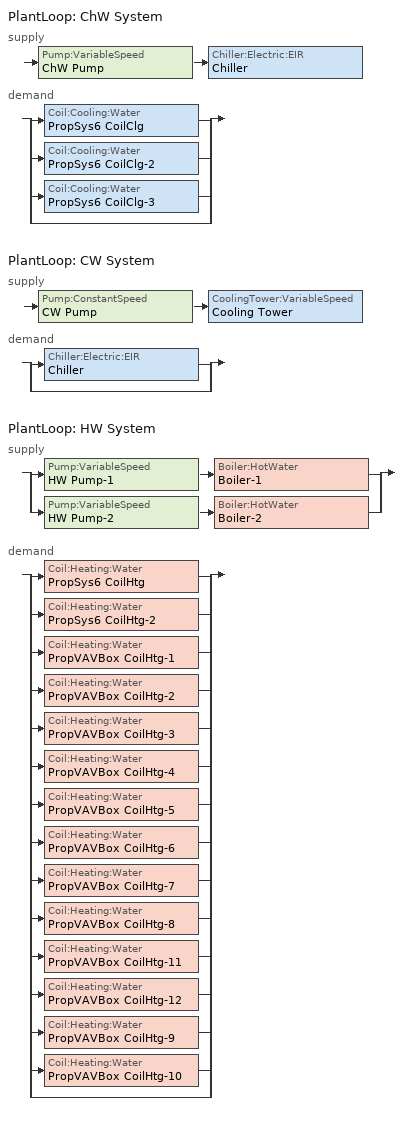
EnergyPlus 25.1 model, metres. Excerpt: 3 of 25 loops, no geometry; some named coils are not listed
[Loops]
PlantLoop 'ChW System'
 supply: Pump:VariableSpeed 'ChW Pump' > Chiller:Electric:EIR 'Chiller'
 demand: split
  | Coil:Cooling:Water 'PropSys6 CoilClg'
  | Coil:Cooling:Water 'PropSys6 CoilClg-2'
  | Coil:Cooling:Water 'PropSys6 CoilClg-3'
  | bypass
PlantLoop 'CW System'
 supply: Pump:ConstantSpeed 'CW Pump' > CoolingTower:VariableSpeed 'Cooling Tower'
 demand: split
  | Chiller:Electric:EIR 'Chiller'
  | bypass
PlantLoop 'HW System'
 supply: split
  | Pump:VariableSpeed 'HW Pump-1' > Boiler:HotWater 'Boiler-1'
  | Pump:VariableSpeed 'HW Pump-2' > Boiler:HotWater 'Boiler-2'
 demand: split
  | Coil:Heating:Water 'PropSys6 CoilHtg'
  | Coil:Heating:Water 'PropSys6 CoilHtg-2'
  | Coil:Heating:Water 'PropVAVBox CoilHtg-1'
  | Coil:Heating:Water 'PropVAVBox CoilHtg-2'
  | Coil:Heating:Water 'PropVAVBox CoilHtg-3'
  | Coil:Heating:Water 'PropVAVBox CoilHtg-4'
  | Coil:Heating:Water 'PropVAVBox CoilHtg-5'
  | Coil:Heating:Water 'PropVAVBox CoilHtg-6'
  | Coil:Heating:Water 'PropVAVBox CoilHtg-7'
  | Coil:Heating:Water 'PropVAVBox CoilHtg-8'
  | Coil:Heating:Water 'PropVAVBox CoilHtg-11'
  | Coil:Heating:Water 'PropVAVBox CoilHtg-12'
  | Coil:Heating:Water 'PropVAVBox CoilHtg-9'
  | Coil:Heating:Water 'PropVAVBox CoilHtg-10'
  | bypass
[SizingPeriod:DesignDay] Day of Month=21; Dry-Bulb Temperature Range Modifier Type=DefaultMultipliers; Humidity Condition Type=WetBulb; Barometric Pressure {Pa}=100043; Wind Speed {m/s}=3.5; Rain Indicator=No; Snow Indicator=No; Daylight Saving Time Indicator=No
Name | Month | Day Type | Maximum Dry-Bulb Temperature {C} | Daily Dry-Bulb Temperature Range {deltaC} | Wetbulb or DewPoint at Maximum Dry-Bulb {C} | Wind Direction {deg} | Solar Model Indicator | ASHRAE Clear Sky Optical Depth for Beam Irradiance (taub) | ASHRAE Clear Sky Optical Depth for Diffuse Irradiance (taud) | Sky Clearness
RED BLUFF  October .4% Condns DB=>MCWB | 10 | SummerDesignDay | 34.7 | 14.4 | 17.1 | 150 | ASHRAETau | 0.329 | 2.522
RED BLUFF  September .4% Condns DB=>MCWB | 9 | SummerDesignDay | 40.2 | 16.8 | 18.7 | 150 | ASHRAETau | 0.339 | 2.48
RED BLUFF Ann Htg 99.6% Condns DB | 12 | WinterDesignDay | -0.8 | 0 | -0.8 | 320 | ASHRAEClearSky |  |  | 0
[Sizing:Plant] Sizing Option=NonCoincident; Zone Timesteps in Averaging Window=1; Coincident Sizing Factor Mode=None
Name | Loop Type | Design Loop Exit Temperature {C} | Loop Design Temperature Difference {deltaC}
ChW System | Cooling | 6.66667 | 11.1111
CW System | Condenser | 27.6667 | 5.55556
HW System | Heating | 82.2222 | 22.2222
[Pump:VariableSpeed] Design Maximum Flow Rate {m3/s}=Autosize; Design Power Consumption {W}=Autosize; Motor Efficiency=0.855; Fraction of Motor Inefficiencies to Fluid Stream=0; Coefficient 1 of the Part Load Performance Curve=0.0273; Coefficient 2 of the Part Load Performance Curve=-0.1317; Coefficient 3 of the Part Load Performance Curve=0.6642; Coefficient 4 of the Part Load Performance Curve=0.4445; Design Minimum Flow Rate {m3/s}=0; Pump Control Type=Intermittent; Skin Loss Radiative Fraction=0.5; Design Power Sizing Method=PowerPerFlowPerPressure; Design Electric Power per Unit Flow Rate {W/(m3/s)}=348701.1; Design Shaft Power per Unit Flow Rate per Unit Head {W/((m3/s)-Pa)}=1.28205; Design Minimum Flow Rate Fraction=0.1
Name | Design Pump Head {Pa}
ChW Pump | 123549
HW Pump-1; HW Pump-2 | 180527
[PlantLoop] Fluid Type=Water; Maximum Loop Temperature {C}=100; Minimum Loop Temperature {C}=0; Maximum Loop Flow Rate {m3/s}=Autosize; Minimum Loop Flow Rate {m3/s}=0; Plant Loop Volume {m3}=Autocalculate; Load Distribution Scheme=Optimal; Plant Loop Demand Calculation Scheme=SingleSetpoint
Name | Plant Equipment Operation Scheme
ChW System | ChW System Operation Schemes
CW System | CW System Operation Schemes
HW System | HW System Operation Schemes
[PlantEquipmentList]
ChW System Cooling Equipment List: Chiller
CW System Cooling Equipment List: Cooling Tower
HW System Heating Equipment List: Boiler-1, Boiler-2
[PlantEquipmentOperation:HeatingLoad]
HW System Heating Operation Scheme: Load Range 1 Lower Limit {W}=0; Load Range 1 Upper Limit {W}=1000000000; Range 1 Equipment List=HW System Heating Equipment List
[PlantEquipmentOperationSchemes] Control Scheme 1 Schedule=Always On Discrete
Name | Control Scheme 1
ChW System Operation Schemes | ChW System Cooling Operation Scheme
CW System Operation Schemes | CW System Cooling Operation Scheme
HW System Operation Schemes | HW System Heating Operation Scheme
[SetpointManager:Scheduled] Control Variable=Temperature
Name | Schedule | Setpoint Node or NodeList
Setpoint Manager Scheduled 1 | BaseCWSystemTemp | CW System Supply Mixer Outlet Node
Setpoint Manager Scheduled 2 | BaseHWSystemTemp | HW System Supply Mixer Outlet Node
[Coil:Heating:Water] Availability Schedule=Always On Discrete; U-Factor Times Area Value {W/K}=Autosize; Maximum Water Flow Rate {m3/s}=Autosize; Performance Input Method=UFactorTimesAreaAndDesignWaterFlowRate; Rated Capacity {W}=Autosize; Rated Inlet Water Temperature {C}=82.2; Rated Inlet Air Temperature {C}=16.6; Rated Outlet Water Temperature {C}=71.1; Rated Outlet Air Temperature {C}=32.2; Rated Ratio for Air and Water Convection=0.5
PropVAVBox CoilHtg-1; PropVAVBox CoilHtg-2; PropVAVBox CoilHtg-3; PropVAVBox CoilHtg-4; PropVAVBox CoilHtg-5; PropVAVBox CoilHtg-6; PropVAVBox CoilHtg-7; PropVAVBox CoilHtg-8; PropVAVBox CoilHtg-9; PropVAVBox CoilHtg-10; PropVAVBox CoilHtg-11; PropVAVBox CoilHtg-12
[Pump:ConstantSpeed]
CW Pump: Design Flow Rate {m3/s}=Autosize; Design Pump Head {Pa}=134508; Design Power Consumption {W}=Autosize; Motor Efficiency=0.895; Fraction of Motor Inefficiencies to Fluid Stream=0; Pump Control Type=Intermittent; Design Power Sizing Method=PowerPerFlowPerPressure; Design Electric Power per Unit Flow Rate {W/(m3/s)}=348701.1; Design Shaft Power per Unit Flow Rate per Unit Head {W/((m3/s)-Pa)}=1.28205
[Boiler:HotWater] Fuel Type=NaturalGas; Nominal Capacity {W}=Autosize; Nominal Thermal Efficiency=0.85; Efficiency Curve Temperature Evaluation Variable=LeavingBoiler; Normalized Boiler Efficiency Curve=BlrHWBlrFIRRatio_fQRatioSI; Design Water Flow Rate {m3/s}=Autosize; Minimum Part Load Ratio=0; Maximum Part Load Ratio=1; Optimum Part Load Ratio=1; Water Outlet Upper Temperature Limit {C}=99; Boiler Flow Mode=LeavingSetpointModulated; On Cycle Parasitic Electric Load {W}=20.4729; Sizing Factor=1
Boiler-1; Boiler-2
[Chiller:Electric:EIR]
Chiller: Reference Capacity {W}=Autosize; Reference COP {W/W}=5.6272; Reference Leaving Chilled Water Temperature {C}=6.67; Reference Entering Condenser Fluid Temperature {C}=27.6667; Reference Chilled Water Flow Rate {m3/s}=Autosize; Reference Condenser Fluid Flow Rate {m3/s}=Autosize; Cooling Capacity Function of Temperature Curve=ChlrWtrPosDispPathBAllQRatio_fTchwsTcwsSI; Electric Input to Cooling Output Ratio Function of Temperature Curve=ChlrWtrPosDispPathBAllEIRRatio_fTchwsTcwsSI; Electric Input to Cooling Output Ratio Function of Part Load Ratio Curve=ChlrWtrPosDispPathBAllEIRRatio_fQRatio; Minimum Part Load Ratio=0.15; Maximum Part Load Ratio=1; Optimum Part Load Ratio=1; Minimum Unloading Ratio=0.15; Condenser Type=WaterCooled; Condenser Fan Power Ratio {W/W}=0; Fraction of Compressor Electric Consumption Rejected by Condenser=1; Leaving Chilled Water Lower Temperature Limit {C}=2; Chiller Flow Mode=LeavingSetpointModulated; Sizing Factor=1; Basin Heater Capacity {W/K}=0; Basin Heater Setpoint Temperature {C}=10; Condenser Heat Recovery Relative Capacity Fraction=1
[CoolingTower:VariableSpeed]
Cooling Tower: Model Type=CoolToolsCrossFlow; Design Inlet Air Wet-Bulb Temperature {C}=22.1111; Design Approach Temperature {deltaC}=5.55556; Design Range Temperature {deltaC}=5.55556; Design Water Flow Rate {m3/s}=Autosize; Design Air Flow Rate {m3/s}=Autosize; Design Fan Power {W}=Autosize; Fan Power Ratio Function of Air Flow Rate Ratio Curve=Cooling Tower Variable Speed 1 Fan Power Ratio Curve; Minimum Air Flow Rate Ratio=0.5; Fraction of Tower Capacity in Free Convection Regime=0.125; Basin Heater Capacity {W/K}=0; Basin Heater Setpoint Temperature {C}=2; Evaporation Loss Mode=SaturatedExit; Evaporation Loss Factor {percent/K}=0.2; Drift Loss Percent {percent}=0.008; Blowdown Calculation Mode=ConcentrationRatio; Blowdown Concentration Ratio=3; Number of Cells=1; Sizing Factor=1
[PlantEquipmentOperation:CoolingLoad] Load Range 1 Lower Limit {W}=0; Load Range 1 Upper Limit {W}=1000000000
Name | Range 1 Equipment List
ChW System Cooling Operation Scheme | ChW System Cooling Equipment List
CW System Cooling Operation Scheme | CW System Cooling Equipment List
[SetpointManager:OutdoorAirReset]
Setpoint Manager Outdoor Air Reset 1: Control Variable=Temperature; Setpoint at Outdoor Low Temperature {C}=12.2222; Outdoor Low Temperature {C}=15.5556; Setpoint at Outdoor High Temperature {C}=6.66667; Outdoor High Temperature {C}=26.6667; Setpoint Node or NodeList=ChW System Supply Mixer Outlet Node
[Schedule:Day:Hourly]
BaseHWSystemTempDaily: 71.1, 71.1, 71.1, 71.1, 71.1, 71.1, 71.1, 71.1, 71.1, 71.1, 71.1, 71.1, 71.1, 71.1, 71.1, 71.1, 71.1, 71.1, 71.1, 71.1, 71.1, 71.1, 71.1, 71.1
BaseCWSystemTempDaily: 21.1, 21.1, 21.1, 21.1, 21.1, 21.1, 21.1, 21.1, 21.1, 21.1, 21.1, 21.1, 21.1, 21.1, 21.1, 21.1, 21.1, 21.1, 21.1, 21.1, 21.1, 21.1, 21.1, 21.1
[Schedule:Week:Daily]
BaseHWSystemTempWk: BaseHWSystemTempDaily, BaseHWSystemTempDaily, BaseHWSystemTempDaily, BaseHWSystemTempDaily, BaseHWSystemTempDaily, BaseHWSystemTempDaily, BaseHWSystemTempDaily, BaseHWSystemTempDaily, BaseHWSystemTempDaily, BaseHWSystemTempDaily, BaseHWSystemTempDaily, BaseHWSystemTempDaily
BaseCWSystemTempWk: BaseCWSystemTempDaily, BaseCWSystemTempDaily, BaseCWSystemTempDaily, BaseCWSystemTempDaily, BaseCWSystemTempDaily, BaseCWSystemTempDaily, BaseCWSystemTempDaily, BaseCWSystemTempDaily, BaseCWSystemTempDaily, BaseCWSystemTempDaily, BaseCWSystemTempDaily, BaseCWSystemTempDaily
[Schedule:Year]
BaseHWSystemTemp: BaseHWSystemTempWk, 1, 1, 12, 31
BaseCWSystemTemp: BaseCWSystemTempWk, 1, 1, 12, 31
[Schedule:Constant]
Always On Discrete: Hourly Value=1
[Curve:Quadratic] Maximum Value of x=100
Name | Coefficient1 Constant | Coefficient2 x | Coefficient3 x**2 | Minimum Value of x | Minimum Curve Output
ChlrWtrPosDispPathBAllEIRRatio_fQRatio | 0 | 0.6206 | 0.3893 | 0.1 | 0.07
BlrHWBlrFIRRatio_fQRatioSI | 0.6267 | 0.674 | -0.3073 | 0 | 0.75
[Curve:Cubic]
Cooling Tower Variable Speed 1 Fan Power Ratio Curve: Coefficient1 Constant=-0.0093; Coefficient2 x=0.0512; Coefficient3 x**2=-0.0838; Coefficient4 x**3=1.0419; Minimum Value of x=0.15; Maximum Value of x=1
[Curve:Biquadratic] Minimum Value of x=4.44; Maximum Value of x=12.22; Minimum Value of y=15.56; Maximum Value of y=29.44
Name | Coefficient1 Constant | Coefficient2 x | Coefficient3 x**2 | Coefficient4 y | Coefficient5 y**2 | Coefficient6 x*y | Minimum Curve Output | Maximum Curve Output
ChlrWtrPosDispPathBAllQRatio_fTchwsTcwsSI | 0.899926 | 0.030102 | -0.000332 | -0.001743 | -9.2e-05 | 0.000229 | 0.93 | 1.21
ChlrWtrPosDispPathBAllEIRRatio_fTchwsTcwsSI | 0.428265 | -0.024071 | 0.000849 | 0.016416 | 0.000381 | -0.00059 | 0.5 | 1.07
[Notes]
From counter.inc created by EP-Launch when running groups of files
Output files                          ApartmentHighRise_T24-2025-NC_11_Red Bluff
Run description                       T24-2025-NC: 11: Red Bluff
Parent Run
Run Flag                              True
Weather                               USA_CA_725910_RED-BLUFF-AP_TMY_2000-2020K.epw
Default equipment values. May be overridden by later values.
End of default equipment values.
City                                            Red Bluff
